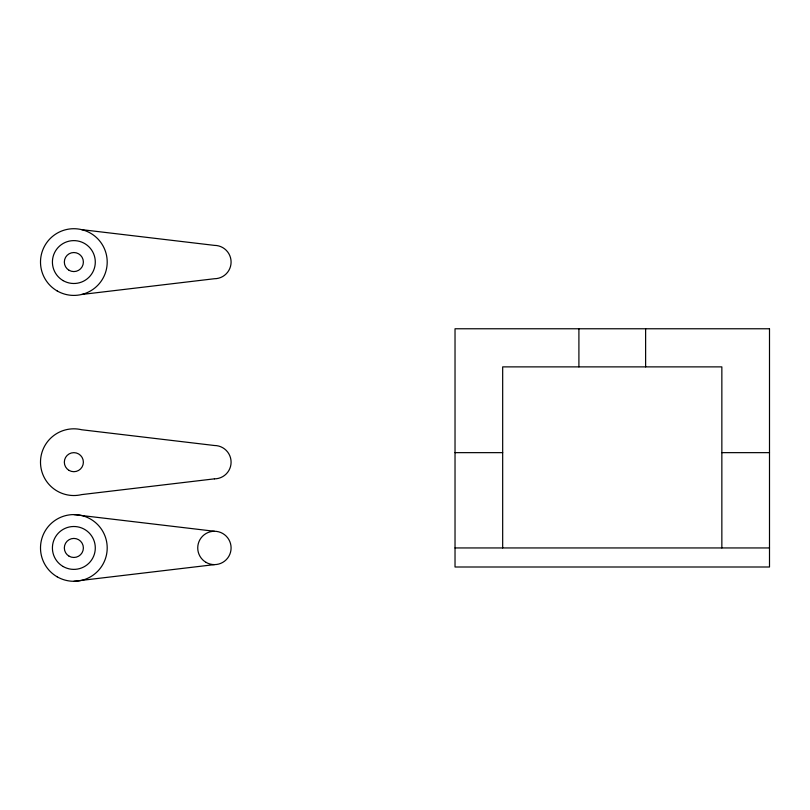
<?xml version="1.0" encoding="UTF-8"?>
<svg xmlns="http://www.w3.org/2000/svg" width="810" height="810" viewBox="0 0 810 810"><rect width="100%" height="100%" fill="white"/><g stroke="black" fill="none" stroke-linecap="round" stroke-linejoin="round"><path stroke-width="1.21" d="M81.658 294.486L214.407 278.731A16.676 16.676 0 0 0 231.093 262.055A16.676 16.676 0 0 0 214.407 245.379L81.658 229.635M73.852 581.296L214.407 564.621M455.028 452.648L502.676 452.648M721.852 452.648L769.5 452.648M455.028 547.945L769.5 547.945M73.852 514.593L214.407 531.269M721.852 547.945L721.852 366.879L502.676 366.879L502.676 547.945M645.621 328.769L645.621 366.879M578.907 328.769L578.907 366.879M214.407 478.852L81.658 494.606A33.352 33.352 0 0 1 40.5 462.176A33.352 33.352 0 0 1 81.658 429.745L214.407 445.5A16.676 16.676 0 0 1 231.093 462.176A16.676 16.676 0 0 1 214.407 478.852M769.5 328.769L455.028 328.769L455.028 567L769.5 567L769.5 328.769M57.176 576.821A33.352 33.352 0 0 0 107.203 547.945A33.352 33.352 0 0 0 57.176 519.058A33.352 33.352 0 0 0 57.176 576.821M63.129 566.514A21.445 21.445 0 0 0 95.296 547.945A21.445 21.445 0 0 0 63.129 529.375A21.445 21.445 0 0 0 63.129 566.514M69.093 556.197A9.528 9.528 0 0 0 83.379 547.945A9.528 9.528 0 0 0 69.093 539.693A9.528 9.528 0 0 0 69.093 556.197M206.074 562.383A16.676 16.676 0 0 0 231.093 547.945A16.676 16.676 0 0 0 206.074 533.496A16.676 16.676 0 0 0 206.074 562.383M57.176 290.942A33.352 33.352 0 0 0 107.203 262.055A33.352 33.352 0 0 0 57.176 233.179A33.352 33.352 0 0 0 57.176 290.942M63.129 280.625A21.445 21.445 0 0 0 95.296 262.055A21.445 21.445 0 0 0 63.129 243.486A21.445 21.445 0 0 0 63.129 280.625M69.093 270.307A9.528 9.528 0 0 0 83.379 262.055A9.528 9.528 0 0 0 69.093 253.803A9.528 9.528 0 0 0 69.093 270.307M69.093 470.428A9.528 9.528 0 0 0 83.379 462.176A9.528 9.528 0 0 0 69.093 453.924A9.528 9.528 0 0 0 69.093 470.428"/></g></svg>
